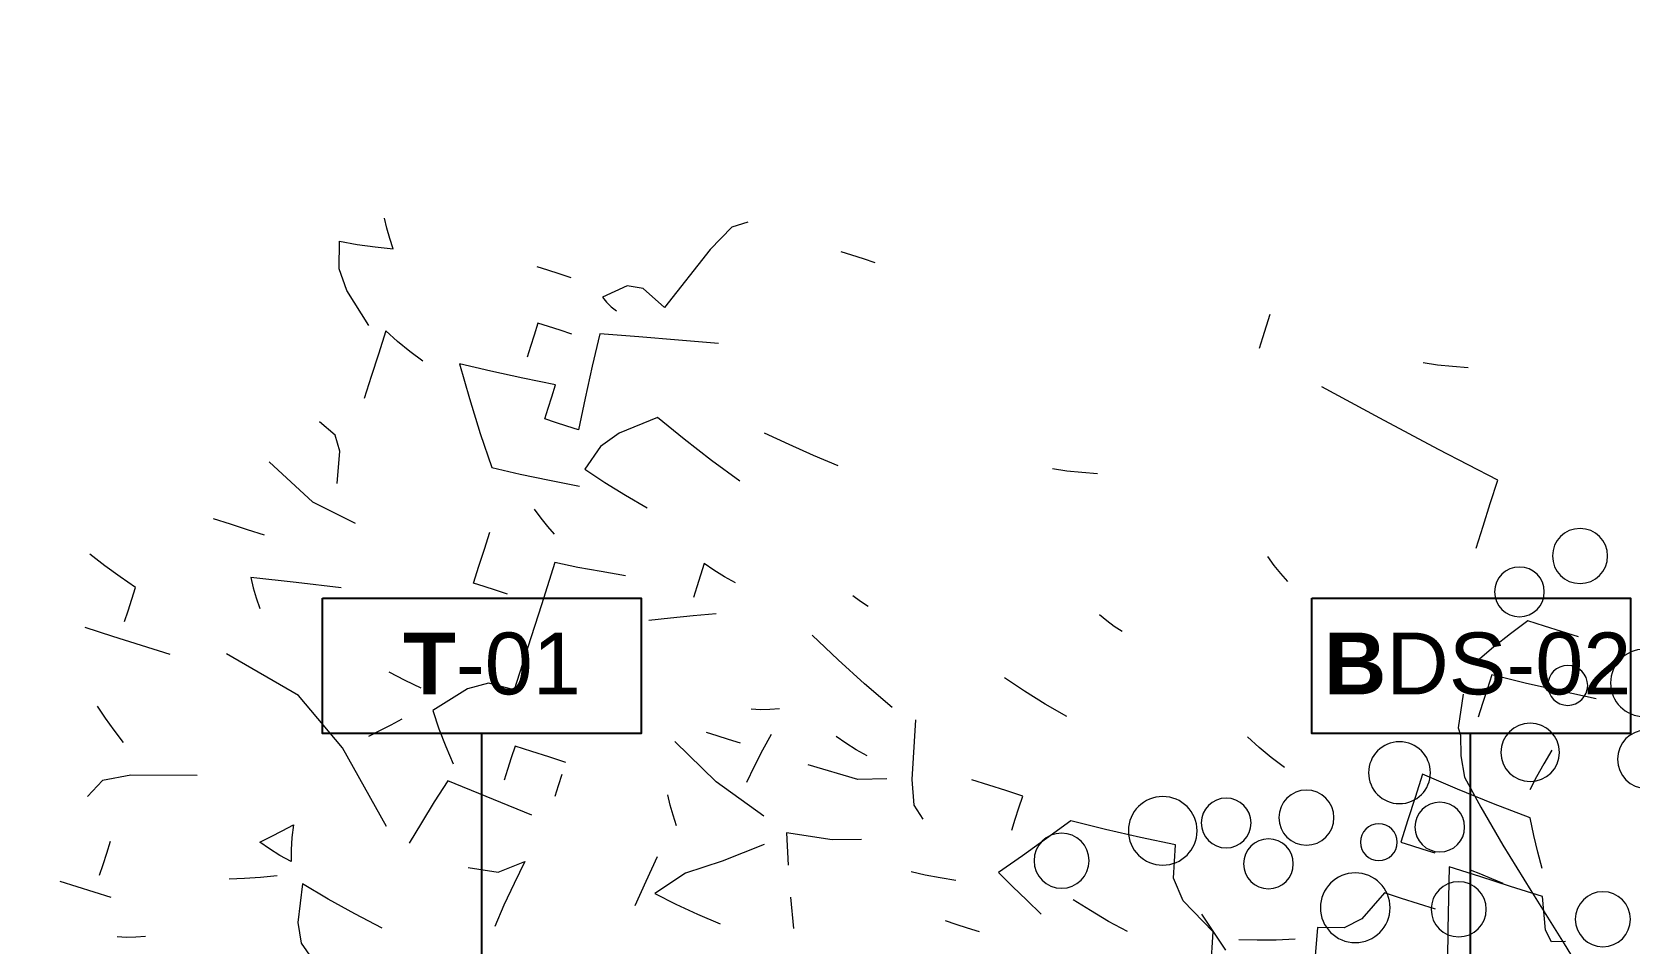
# Model space of a CAD drawing. Header units: metres. Extents: x -325 to 301, y -147 to 149.
# Drawn here: x 15.25 to 16.218, y 92.191 to 92.744 of the extents above; entities that cross this region are included whole.
import ezdxf

# ---------------------------------------------------------------- set-up
doc = ezdxf.new("R2010")
doc.units = ezdxf.units.M
doc.layers.add('-AUX-QAD', color=5, linetype='Continuous', plot=False)
doc.layers.add('0-TX-1_25', color=7, linetype='Continuous', true_color=0x3f4f7f)
doc.layers.add('05-VEG-gris 50%', color=253, linetype='Continuous', lineweight=18)
doc.layers.add('05-VEG-sec plano 2_', color=251, linetype='Continuous', lineweight=18)
for name, color, linetype in [('10-DET_TERRENY_compactat', 252, 'Continuous'), ('A-KEYPLAN_HATCH', 7, 'Continuous'), ('A_TEXT_2', 7, 'Continuous')]:
    doc.layers.add(name, color=color, linetype=linetype)
doc.styles.get("Standard").update_dxf_attribs({"font": 'arial.ttf'})

# ---------------------------------------------------------------- blocks, each defined once
blk = doc.blocks.new('arbusto')
at = {"color": 0}
for p, q in [((84.95934, 110.01742), (84.95975, 110.02414)), ((84.95975, 110.02414), (84.96018, 110.03109)), ((85.05811, 110.02637), (85.05001, 110.02557)), ((85.06646, 110.02761), (85.05811, 110.02637)), ((85.07527, 110.02903), (85.06646, 110.02761)), ((84.95895, 110.01113), (84.95934, 110.01742)), ((84.66328, 110.00926), (84.65518, 110.00419)), ((84.72446, 110.0055), (84.71818, 110.00589)), ((84.73119, 110.00509), (84.72446, 110.0055)), ((84.65518, 110.00419), (84.64646, 109.98914)), ((84.73814, 110.00466), (84.73119, 110.00509)), ((85.03406, 109.98952), (84.99826, 109.9987)), ((84.64646, 109.98914), (84.62966, 109.95121)), ((85.07032, 109.98054), (85.03406, 109.98952)), ((85.10683, 109.97199), (85.07032, 109.98054)), ((85.10599, 109.95831), (85.10683, 109.97199)), ((84.46769, 109.95616), (84.46497, 109.96133)), ((84.47064, 109.95097), (84.46769, 109.95616)), ((84.56108, 109.95543), (84.5548, 109.95581)), ((84.56781, 109.95501), (84.56108, 109.95543)), ((84.57476, 109.95459), (84.56781, 109.95501)), ((84.60632, 109.95784), (84.59442, 109.94837)), ((84.61545, 109.95858), (84.60632, 109.95784)), ((84.62966, 109.95121), (84.61545, 109.95858)), ((85.10518, 109.94508), (85.10599, 109.95831)), ((84.44378, 109.9426), (84.45384, 109.94328)), ((84.45384, 109.94328), (84.46393, 109.9444)), ((84.46393, 109.9444), (84.47403, 109.94575)), ((84.47403, 109.94575), (84.47064, 109.95097)), ((84.59442, 109.94837), (84.59733, 109.94622)), ((84.59733, 109.94622), (84.60047, 109.94429)), ((84.60047, 109.94429), (84.60409, 109.94277)), ((85.10438, 109.93206), (85.10518, 109.94508)), ((84.44731, 109.92754), (84.44378, 109.9426)), ((84.64175, 109.93544), (84.61974, 109.93179)), ((84.66398, 109.93909), (84.64175, 109.93544)), ((84.45443, 109.91671), (84.44731, 109.92754)), ((84.56294, 109.92526), (84.56251, 109.91831)), ((84.56922, 109.92487), (84.56294, 109.92526)), ((84.57595, 109.92446), (84.56922, 109.92487)), ((84.61974, 109.93179), (84.59818, 109.9281)), ((84.59818, 109.9281), (84.59833, 109.90935)), ((84.47127, 109.90083), (84.45443, 109.91671)), ((84.56251, 109.91831), (84.5621, 109.91158)), ((84.5829, 109.92403), (84.57595, 109.92446)), ((84.87109, 109.91764), (84.86299, 109.91684)), ((84.87944, 109.91887), (84.87109, 109.91764)), ((84.88825, 109.9203), (84.87944, 109.91887)), ((84.5621, 109.91158), (84.56171, 109.9053)), ((84.59833, 109.90935), (84.59894, 109.89102)), ((84.48125, 109.90022), (84.48041, 109.88654)), ((84.48904, 109.89603), (84.48125, 109.90022)), ((84.99689, 109.89488), (84.99213, 109.89889)), ((85.14246, 109.89967), (85.1349, 109.89011)), ((85.15244, 109.89905), (85.14246, 109.89967)), ((85.16242, 109.89844), (85.15244, 109.89905)), ((85.1724, 109.89783), (85.16242, 109.89844)), ((84.49709, 109.89227), (84.48904, 109.89603)), ((84.50559, 109.88871), (84.49709, 109.89227)), ((84.54394, 109.89266), (84.52586, 109.89247)), ((84.52586, 109.89247), (84.53609, 109.87485)), ((84.56227, 109.89328), (84.54394, 109.89266)), ((84.58106, 109.89409), (84.56227, 109.89328)), ((84.58063, 109.88714), (84.58106, 109.89409)), ((84.59894, 109.89102), (84.5998, 109.8729)), ((84.64095, 109.89041), (84.6223, 109.87671)), ((84.65852, 109.88235), (84.64095, 109.89041)), ((84.7163, 109.89383), (84.70145, 109.89671)), ((84.73117, 109.89117), (84.7163, 109.89383)), ((84.74606, 109.88896), (84.73117, 109.89117)), ((85.00168, 109.89132), (84.99689, 109.89488)), ((85.00649, 109.88798), (85.00168, 109.89132)), ((85.1349, 109.89011), (85.12756, 109.88054)), ((84.48041, 109.88654), (84.4796, 109.87331)), ((84.57983, 109.87413), (84.58022, 109.88041)), ((84.58022, 109.88041), (84.58063, 109.88714)), ((84.67634, 109.8745), (84.65852, 109.88235)), ((85.12756, 109.88054), (85.12066, 109.87095)), ((84.4796, 109.87331), (84.4788, 109.8603)), ((84.53609, 109.87485), (84.54678, 109.85742)), ((84.58612, 109.87374), (84.57983, 109.87413)), ((84.59285, 109.87333), (84.58612, 109.87374)), ((84.5998, 109.8729), (84.59285, 109.87333)), ((84.6223, 109.87671), (84.6139, 109.86684)), ((84.69462, 109.86707), (84.67634, 109.8745)), ((84.6139, 109.86684), (84.60855, 109.85232)), ((85.13033, 109.86535), (85.1298, 109.85666)), ((85.15037, 109.86541), (85.13033, 109.86535)), ((85.17044, 109.86592), (85.15037, 109.86541)), ((85.19053, 109.86666), (85.17044, 109.86592)), ((84.54678, 109.85742), (84.55773, 109.84042)), ((85.1298, 109.85666), (85.12929, 109.84841)), ((84.60855, 109.85232), (84.62134, 109.84783)), ((84.62134, 109.84783), (84.63437, 109.84376)), ((85.12929, 109.84841), (85.1288, 109.84039)), ((84.46806, 109.83647), (84.45761, 109.84156)), ((84.47275, 109.82838), (84.46806, 109.83647)), ((84.55773, 109.84042), (84.57407, 109.84071)), ((84.57407, 109.84071), (84.59089, 109.84142)), ((84.59089, 109.84142), (84.60794, 109.84234)), ((84.63437, 109.84376), (84.64786, 109.83989)), ((84.91347, 109.84164), (84.9086, 109.8439)), ((84.91835, 109.83959), (84.91347, 109.84164)), ((84.92327, 109.83799), (84.91835, 109.83959)), ((84.47573, 109.81039), (84.47275, 109.82838)), ((85.17341, 109.83264), (85.17092, 109.82408)), ((84.59151, 109.8196), (84.58675, 109.82361)), ((84.5963, 109.81604), (84.59151, 109.8196)), ((84.68656, 109.81747), (84.68613, 109.81052)), ((84.69273, 109.81513), (84.68656, 109.81747)), ((84.77678, 109.81824), (84.77189, 109.82028)), ((84.78169, 109.81664), (84.77678, 109.81824)), ((85.17092, 109.82408), (85.16867, 109.81594)), ((84.46514, 109.79683), (84.43581, 109.81284)), ((84.60111, 109.8127), (84.5963, 109.81604)), ((84.68613, 109.81052), (84.68572, 109.80379)), ((84.69935, 109.81298), (84.69273, 109.81513)), ((84.70622, 109.81126), (84.69935, 109.81298)), ((85.16867, 109.81594), (85.16688, 109.808)), ((84.56495, 109.79489), (84.56556, 109.80487)), ((84.64541, 109.79996), (84.63161, 109.79884)), ((84.68572, 109.80379), (84.68533, 109.79751)), ((85.10638, 109.80169), (85.10554, 109.78802)), ((85.12752, 109.79843), (85.10638, 109.80169)), ((84.49133, 109.79125), (84.46514, 109.79683)), ((84.56433, 109.78491), (84.56495, 109.79489)), ((84.60518, 109.79743), (84.60365, 109.77247)), ((84.61827, 109.79792), (84.60518, 109.79743)), ((84.63161, 109.79884), (84.61827, 109.79792)), ((84.7, 109.7916), (84.68775, 109.78734)), ((84.77267, 109.78342), (84.7552, 109.79322)), ((84.87839, 109.79196), (84.86561, 109.79645)), ((84.89143, 109.78789), (84.87839, 109.79196)), ((85.01375, 109.79366), (85.00596, 109.79785)), ((85.0218, 109.7899), (85.01375, 109.79366)), ((85.14911, 109.79536), (85.12752, 109.79843)), ((85.17095, 109.79272), (85.14911, 109.79536)), ((85.17541, 109.78372), (85.17095, 109.79272)), ((84.56372, 109.77493), (84.56433, 109.78491)), ((84.67573, 109.78307), (84.66415, 109.77877)), ((84.68775, 109.78734), (84.67573, 109.78307)), ((84.79039, 109.77406), (84.77267, 109.78342)), ((84.90492, 109.78402), (84.89143, 109.78789)), ((85.0303, 109.78633), (85.0218, 109.7899)), ((85.10554, 109.78802), (85.10473, 109.77478)), ((85.1799, 109.77517), (85.17541, 109.78372)), ((84.42337, 109.77353), (84.41339, 109.77415)), ((84.43335, 109.77292), (84.42337, 109.77353)), ((84.44333, 109.77231), (84.43335, 109.77292)), ((84.57, 109.77454), (84.56372, 109.77493)), ((84.57673, 109.77413), (84.57, 109.77454)), ((84.58368, 109.7737), (84.57673, 109.77413)), ((84.60365, 109.77247), (84.60211, 109.74752)), ((84.80857, 109.76489), (84.79039, 109.77406)), ((85.10473, 109.77478), (85.10393, 109.76177)), ((85.18439, 109.76684), (85.1799, 109.77517)), ((84.21882, 109.76606), (84.21254, 109.76645)), ((84.22555, 109.76565), (84.21882, 109.76606)), ((84.2325, 109.76522), (84.22555, 109.76565)), ((85.10393, 109.76177), (85.11021, 109.76138)), ((85.11021, 109.76138), (85.11694, 109.76097)), ((85.11694, 109.76097), (85.12389, 109.76054)), ((85.13357, 109.75494), (85.13752, 109.7377)), ((85.15157, 109.75383), (85.13357, 109.75494)), ((83.89964, 109.71369), (83.89069, 109.74615)), ((84.46706, 109.75081), (84.4418, 109.74735)), ((84.4418, 109.74735), (84.44452, 109.74218)), ((84.49232, 109.75427), (84.46706, 109.75081)), ((84.60211, 109.74752), (84.60058, 109.72257)), ((84.73724, 109.74552), (84.73217, 109.74454)), ((84.74234, 109.74696), (84.73724, 109.74552)), ((84.74745, 109.74861), (84.74234, 109.74696)), ((85.1698, 109.75271), (85.15157, 109.75383)), ((85.18846, 109.75157), (85.1698, 109.75271)), ((85.19479, 109.73374), (85.18846, 109.75157)), ((84.3608, 109.73359), (84.35105, 109.7379)), ((84.44452, 109.74218), (84.44747, 109.73698)), ((84.44747, 109.73698), (84.45086, 109.73177)), ((84.78824, 109.73913), (84.78208, 109.74147)), ((84.79487, 109.73697), (84.78824, 109.73913)), ((84.80174, 109.73525), (84.79487, 109.73697)), ((84.87191, 109.73595), (84.86193, 109.73656)), ((85.13752, 109.7377), (85.14148, 109.72069)), ((84.37058, 109.72972), (84.3608, 109.73359)), ((84.38038, 109.72608), (84.37058, 109.72972)), ((84.74653, 109.73364), (84.74396, 109.72378)), ((84.88189, 109.73534), (84.87191, 109.73595)), ((84.89187, 109.73473), (84.88189, 109.73534)), ((84.89103, 109.72105), (84.89145, 109.72778)), ((84.89145, 109.72778), (84.89187, 109.73473)), ((84.92151, 109.72789), (84.91069, 109.71483)), ((84.94155, 109.72796), (84.92151, 109.72789)), ((84.96162, 109.72847), (84.94155, 109.72796)), ((84.9817, 109.72921), (84.96162, 109.72847)), ((84.98521, 109.71081), (84.9817, 109.72921)), ((85.10209, 109.73183), (85.09324, 109.71456)), ((85.11207, 109.73121), (85.10209, 109.73183)), ((85.12205, 109.7306), (85.11207, 109.73121)), ((85.13203, 109.72999), (85.12205, 109.7306)), ((85.19965, 109.72824), (85.19479, 109.73374)), ((85.2072, 109.73038), (85.19965, 109.72824)), ((84.37954, 109.7124), (84.37995, 109.71913)), ((84.37995, 109.71913), (84.38038, 109.72608)), ((84.58573, 109.72255), (84.57499, 109.71672)), ((84.60058, 109.72257), (84.58573, 109.72255)), ((84.71727, 109.72542), (84.71099, 109.7258)), ((84.724, 109.725), (84.71727, 109.72542)), ((84.73095, 109.72458), (84.724, 109.725)), ((84.74396, 109.72378), (84.74161, 109.7139)), ((84.79975, 109.72109), (84.77087, 109.72212)), ((84.8156, 109.72531), (84.79975, 109.72109)), ((84.89065, 109.71476), (84.89103, 109.72105)), ((85.14148, 109.72069), (85.14547, 109.70411)), ((83.90531, 109.70035), (83.89964, 109.71369)), ((84.37915, 109.70612), (84.37954, 109.7124)), ((84.53985, 109.71257), (84.52998, 109.71492)), ((84.54975, 109.71066), (84.53985, 109.71257)), ((84.57499, 109.71672), (84.55912, 109.70007)), ((84.72314, 109.70019), (84.69502, 109.71658)), ((84.74161, 109.7139), (84.7397, 109.704)), ((84.91069, 109.71483), (84.89989, 109.70221)), ((84.99363, 109.6999), (84.98521, 109.71081)), ((85.09324, 109.71456), (85.085, 109.70727)), ((84.48394, 109.6897), (84.43904, 109.70244)), ((84.89989, 109.70221), (84.88911, 109.68981)), ((85.085, 109.70727), (85.07031, 109.70372)), ((85.07031, 109.70372), (85.07328, 109.68573)), ((83.91258, 109.69471), (83.90531, 109.70035)), ((84.08743, 109.68701), (84.07788, 109.69457)), ((84.37484, 109.69636), (84.35858, 109.69736)), ((84.39155, 109.69534), (84.37484, 109.69636)), ((84.40848, 109.6943), (84.39155, 109.69534)), ((84.55912, 109.70007), (84.56487, 109.69099)), ((84.60872, 109.69201), (84.60829, 109.68506)), ((84.6187, 109.6914), (84.60872, 109.69201)), ((84.75375, 109.68811), (84.72314, 109.70019)), ((85.01418, 109.68713), (84.99363, 109.6999)), ((85.05971, 109.69436), (85.0495, 109.69127)), ((84.097, 109.67967), (84.08743, 109.68701)), ((84.5151, 109.66734), (84.48394, 109.6897)), ((84.53824, 109.68632), (84.53294, 109.68164)), ((84.54354, 109.69101), (84.53824, 109.68632)), ((84.56487, 109.69099), (84.57109, 109.68234)), ((84.60829, 109.68506), (84.60788, 109.67833)), ((84.62868, 109.69078), (84.6187, 109.6914)), ((84.63866, 109.69017), (84.62868, 109.69078)), ((84.63782, 109.67649), (84.63824, 109.68322)), ((84.70128, 109.68131), (84.69855, 109.68649)), ((84.79418, 109.6847), (84.76842, 109.6822)), ((84.81002, 109.68892), (84.79418, 109.6847)), ((84.88911, 109.68981), (84.89879, 109.68421)), ((84.89879, 109.68421), (84.90846, 109.6786)), ((85.01795, 109.66686), (85.01418, 109.68713)), ((85.03932, 109.68863), (85.02916, 109.68621)), ((85.0495, 109.69127), (85.03932, 109.68863)), ((84.01794, 109.67625), (84.00678, 109.6789)), ((84.02955, 109.67379), (84.01794, 109.67625)), ((84.04141, 109.67177), (84.02955, 109.67379)), ((84.53294, 109.68164), (84.52764, 109.67695)), ((84.57109, 109.68234), (84.57755, 109.67389)), ((84.60788, 109.67833), (84.60749, 109.67205)), ((84.63744, 109.67021), (84.63782, 109.67649)), ((84.70422, 109.67612), (84.70128, 109.68131)), ((84.70761, 109.67091), (84.70422, 109.67612)), ((84.76842, 109.6822), (84.77366, 109.66488)), ((84.90846, 109.6786), (84.91814, 109.673)), ((83.92383, 109.66526), (83.91573, 109.66446)), ((83.93218, 109.66649), (83.92383, 109.66526)), ((83.94099, 109.66792), (83.93218, 109.66649)), ((84.54984, 109.63051), (84.5151, 109.66734)), ((84.75782, 109.67283), (84.73724, 109.65795)), ((84.38206, 109.65083), (84.37609, 109.65621)), ((84.57694, 109.66391), (84.5724, 109.65046)), ((84.62733, 109.65673), (84.57694, 109.66391)), ((84.73724, 109.65795), (84.71909, 109.64627)), ((84.87329, 109.65572), (84.867, 109.6561)), ((84.38849, 109.64543), (84.38206, 109.65083)), ((84.5724, 109.65046), (84.56833, 109.63742)), ((84.70139, 109.65125), (84.69852, 109.6364)), ((84.77936, 109.64776), (84.78531, 109.63107)), ((84.88002, 109.6553), (84.87329, 109.65572)), ((84.88697, 109.65488), (84.88002, 109.6553)), ((84.39513, 109.64001), (84.38849, 109.64543)), ((84.71909, 109.64627), (84.70516, 109.63098)), ((84.43974, 109.63226), (84.40375, 109.62334)), ((84.56833, 109.63742), (84.5645, 109.6246)), ((84.61697, 109.621), (84.62999, 109.63059)), ((84.62999, 109.63059), (84.62719, 109.61703)), ((84.69852, 109.6364), (84.69586, 109.62153)), ((84.70516, 109.63098), (84.71805, 109.62822)), ((84.40375, 109.62334), (84.38904, 109.61645)), ((84.59999, 109.61945), (84.61697, 109.621)), ((84.71805, 109.62822), (84.73118, 109.62567)), ((84.73118, 109.62567), (84.74478, 109.62354)), ((84.38904, 109.61645), (84.383, 109.60569)), ((84.48842, 109.60923), (84.49371, 109.61392)), ((84.49371, 109.61392), (84.49901, 109.6186)), ((84.49901, 109.6186), (84.49988, 109.61157)), ((84.49988, 109.61157), (84.5012, 109.60474)), ((84.62719, 109.61703), (84.62464, 109.60391)), ((84.48312, 109.60455), (84.48842, 109.60923)), ((84.48928, 109.6022), (84.48312, 109.60455)), ((84.4959, 109.60005), (84.48928, 109.6022)), ((84.5012, 109.60474), (84.50278, 109.59833)), ((84.62464, 109.60391), (84.62255, 109.59097)), ((84.50278, 109.59833), (84.4959, 109.60005)), ((84.40131, 109.57755), (84.40174, 109.5845)), ((84.48826, 109.58549), (84.47981, 109.58275)), ((84.49717, 109.58866), (84.48826, 109.58549)), ((84.51214, 109.58774), (84.51489, 109.56605)), ((84.52818, 109.58304), (84.51214, 109.58774)), ((84.4009, 109.57082), (84.40131, 109.57755)), ((84.47981, 109.58275), (84.47161, 109.58021)), ((84.54469, 109.57876), (84.52818, 109.58304)), ((84.56144, 109.57469), (84.54469, 109.57876)), ((84.40051, 109.56454), (84.4009, 109.57082)), ((84.51489, 109.56605), (84.51943, 109.55538)), ((84.38992, 109.55517), (84.37993, 109.55579)), ((84.3999, 109.55456), (84.38992, 109.55517)), ((84.40988, 109.55395), (84.3999, 109.55456)), ((84.51943, 109.55538), (84.52965, 109.54659)), ((84.4237, 109.53436), (84.41863, 109.53337)), ((84.4288, 109.53579), (84.4237, 109.53436)), ((84.43391, 109.53744), (84.4288, 109.53579))]:
    blk.add_line(p, q, dxfattribs=at)
blk = doc.blocks.new('ccddddddddddd')
blk.add_lwpolyline([(94.734, 19.3167), (94.734, 19.2072), (94.7231, 19.1853), (94.7121, 19.1196), (94.6902, 19.0539), (94.6245, 18.9663), (94.5369, 18.8568), (94.4273, 18.7254), (94.2959, 18.5722), (94.1863, 18.4408), (94.0987, 18.2656), (94.0111, 18.1123)])
for centre, radius in [((94.4284, 19.8094), 0.0883), ((94.6037, 19.6671), 0.0797), ((94.1655, 19.4371), 0.1078), ((94.4065, 19.3933), 0.0639), ((94.1217, 19.1963), 0.0936), ((94.4941, 19.1634), 0.0936), ((94.8987, 19.0373), 0.0991), ((94.7454, 18.884), 0.0797), ((95.1726, 18.8511), 0.0883), ((94.9316, 18.8073), 0.059), ((95.4245, 18.7964), 0.0797), ((95.6217, 18.7417), 0.11), ((94.1851, 18.6685), 0.0883), ((95.2712, 18.6869), 0.0797), ((94.6468, 18.6322), 0.0883), ((94.9754, 18.5884), 0.1117), ((95.9284, 18.5993), 0.0883)]:
    blk.add_circle(centre, radius)
blk = doc.blocks.new('hatch keyplan 2')
at = {"layer": 'A-KEYPLAN_HATCH'}
blk.add_lwpolyline([(0, 0.005477), (0.012875, 0.005477), (0.012875, 0), (0, 0)], close=True, dxfattribs=at)
blk = doc.blocks.new('hatch keyplan')
at = {"layer": 'A-KEYPLAN_HATCH'}
blk.add_blockref('hatch keyplan 2', (1.43058, 0.852147), dxfattribs=at)
blk = doc.blocks.new('T-01')
at = {"layer": 'A-KEYPLAN_HATCH'}
blk.add_blockref('hatch keyplan', (-1.43058, -0.852147), dxfattribs=at)
at = {"layer": 'A_TEXT_2', "insert": (-0.000798, 0.004084), "char_height": 0.0025, "attachment_point": 1}
blk.add_mtext_dynamic_manual_height_columns('\\pi0.00405;{\\fArial|b1|i0|c0|p34;T}-01', width=0.01456192, gutter_width=0.015, heights=[0], dxfattribs=at)
blk = doc.blocks.new('B-DS02')
at = {"layer": 'A-KEYPLAN_HATCH'}
blk.add_blockref('hatch keyplan', (-1.43058, -0.852147), dxfattribs=at)
at = {"layer": 'A_TEXT_2', "insert": (-0.000798, 0.004084), "char_height": 0.0025, "attachment_point": 1}
blk.add_mtext_dynamic_manual_height_columns('\\pi0.00129;{\\fArial|b1|i0|c0|p34;B}DS-02', width=0.01456192, gutter_width=0.015, heights=[0], dxfattribs=at)

msp = doc.modelspace()

# ---------------------------------------------------------------- hatches: boundary and pattern name
at = {"layer": '10-DET_TERRENY_compactat'}
h = msp.add_hatch(dxfattribs=at)
h.set_pattern_fill('HEX', color=256, scale=0.002, angle=0.57823)
edge = h.paths.add_edge_path(flags=16)
edge.add_arc((18.16897, 90.72108), 0.01915, 0, 360)
edge = h.paths.add_edge_path(flags=16)
edge.add_arc((17.84727, 90.82195), 0.01915, 0, 360)
edge = h.paths.add_edge_path(flags=16)
edge.add_arc((16.62313, 91.22557), 0.01915, 0, 360)
edge = h.paths.add_edge_path(flags=16)
edge.add_arc((16.24452, 91.34651), 0.01915, 0, 360)
edge = h.paths.add_edge_path(flags=16)
edge.add_arc((15.77556, 91.49671), 0.01915, 0, 360)
edge = h.paths.add_edge_path(flags=16)
edge.add_arc((15.39899, 91.61809), 0.01915, 0, 360)
edge = h.paths.add_edge_path(flags=16)
edge.add_arc((15.02038, 91.74024), 0.01915, 0, 360)
edge = h.paths.add_edge_path(flags=16)
edge.add_arc((14.55142, 91.89354), 0.01915, 0, 360)
edge = h.paths.add_edge_path(flags=16)
edge.add_arc((20.16897, 90.72108), 0.01915, 0, 360)
edge = h.paths.add_edge_path(flags=16)
edge.add_arc((19.66897, 90.72108), 0.01915, 0, 360)
edge = h.paths.add_edge_path(flags=16)
edge.add_arc((19.16897, 90.72108), 0.01915, 0, 360)
edge = h.paths.add_edge_path(flags=16)
edge.add_arc((18.66897, 90.72108), 0.01915, 0, 360)
edge = h.paths.add_edge_path()
edge.add_line((17.52442, 90.95626), (17.52442, 90.90593))
edge.add_arc((-145.93641, -410.79596), 527.65919, 71.8811575, 71.9537349, ccw=False)
edge.add_line((18.1598, 90.69847), (20.52864, 90.69847))
edge.add_line((20.52864, 90.69847), (20.52864, 90.74847))
edge.add_line((20.52864, 90.74847), (18.16767, 90.74847))
edge.add_line((18.16767, 90.74847), (17.52442, 90.95626))
edge = h.paths.add_edge_path()
edge.add_line((17.47864, 90.92499), (17.45895, 90.94243))
edge.add_arc((17.44847, 90.95987), 0.02035, 30.42813, 301.00298, ccw=False)
edge.add_line((17.46602, 90.97018), (17.01348, 91.12131))
edge.add_arc((16.9997, 91.10802), 0.01915, -259.76416, 43.95968, ccw=False)
edge.add_line((16.9963, 91.12686), (14.52603, 91.92484))
edge.add_line((14.52603, 91.92484), (14.36337, 91.92484))
edge.add_line((14.36337, 91.92484), (14.36337, 91.89671))
edge.add_line((14.36337, 91.89671), (14.45755, 91.89462))
edge.add_arc((-666.83258, -2036.00737), 2234.30595, 72.16513525, 72.2464994, ccw=False)
edge = h.paths.add_edge_path(flags=17)
edge.add_line((17.47864, 90.97087), (17.47864, 90.97105))
edge.add_line((17.47864, 90.97105), (17.47793, 90.97128))
edge.add_arc((17.46867, 90.95452), 0.01915, 58.6235, 61.06923, ccw=False)

# ---------------------------------------------------------------- linework, layer by layer
at = {"layer": '-AUX-QAD'}
for radius in [4.20752, 3.96491]:
    msp.add_circle((16.89761, 90.82832), radius, dxfattribs=at)
at = {"layer": '0-TX-1_25'}
for points in [[(15.52284, 90.57538), (15.52284, 92.31817)], [(16.12201, 90.69181), (16.12201, 92.31817)]]:
    msp.add_lwpolyline(points, dxfattribs=at)

# ---------------------------------------------------------------- block references
at = {"layer": '0-TX-1_25', "xscale": 15, "yscale": 15, "zscale": 15}
for name, p in [('T-01', (15.42628, 92.31817)), ('B-DS02', (16.02587, 92.31817))]:
    msp.add_blockref(name, p, dxfattribs=at)
at = {"layer": '05-VEG-gris 50%', "xscale": 1.080001674432827, "yscale": 1.080001674432827, "zscale": 1.080001674432827, "rotation": 345.7981080366741}
msp.add_blockref('arbusto', (-102.1067, -0.11775), dxfattribs=at)
at = {"layer": '05-VEG-sec plano 2_'}
for name, p, xscale, yscale, zscale, rotation in [('arbusto', (-108.1477, 9.27456), 1.080001674432827, 1.080001674432827, 1.080001674432827, 341.2219139133144), ('ccddddddddddd', (33.30562, 86.09588, 0), -0.1891516853244664, 0.1891516853244665, 0.1891516853244665, 351.5533585797852)]:
    msp.add_blockref(name, p, dxfattribs=dict(at, xscale=xscale, yscale=yscale, zscale=zscale, rotation=rotation))

doc.saveas('drawing.dxf')
